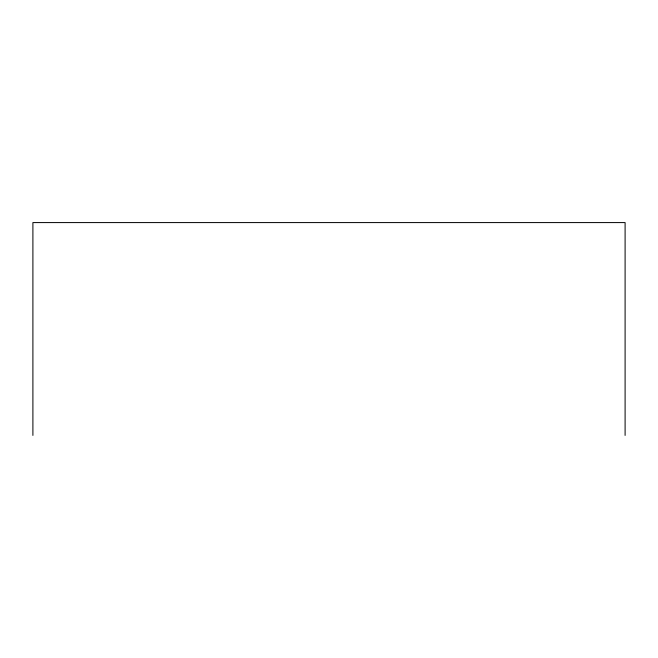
<?xml version="1.0" encoding="UTF-8"?>
<svg xmlns="http://www.w3.org/2000/svg" width="658" height="658" viewBox="0 0 658 658"><rect width="100%" height="100%" fill="white"/><g stroke="black" fill="none" stroke-linecap="round" stroke-linejoin="round"><path stroke-width="0.99" d="M625.1 435.415L625.1 222.585L32.9 222.585L32.9 435.415"/></g></svg>
